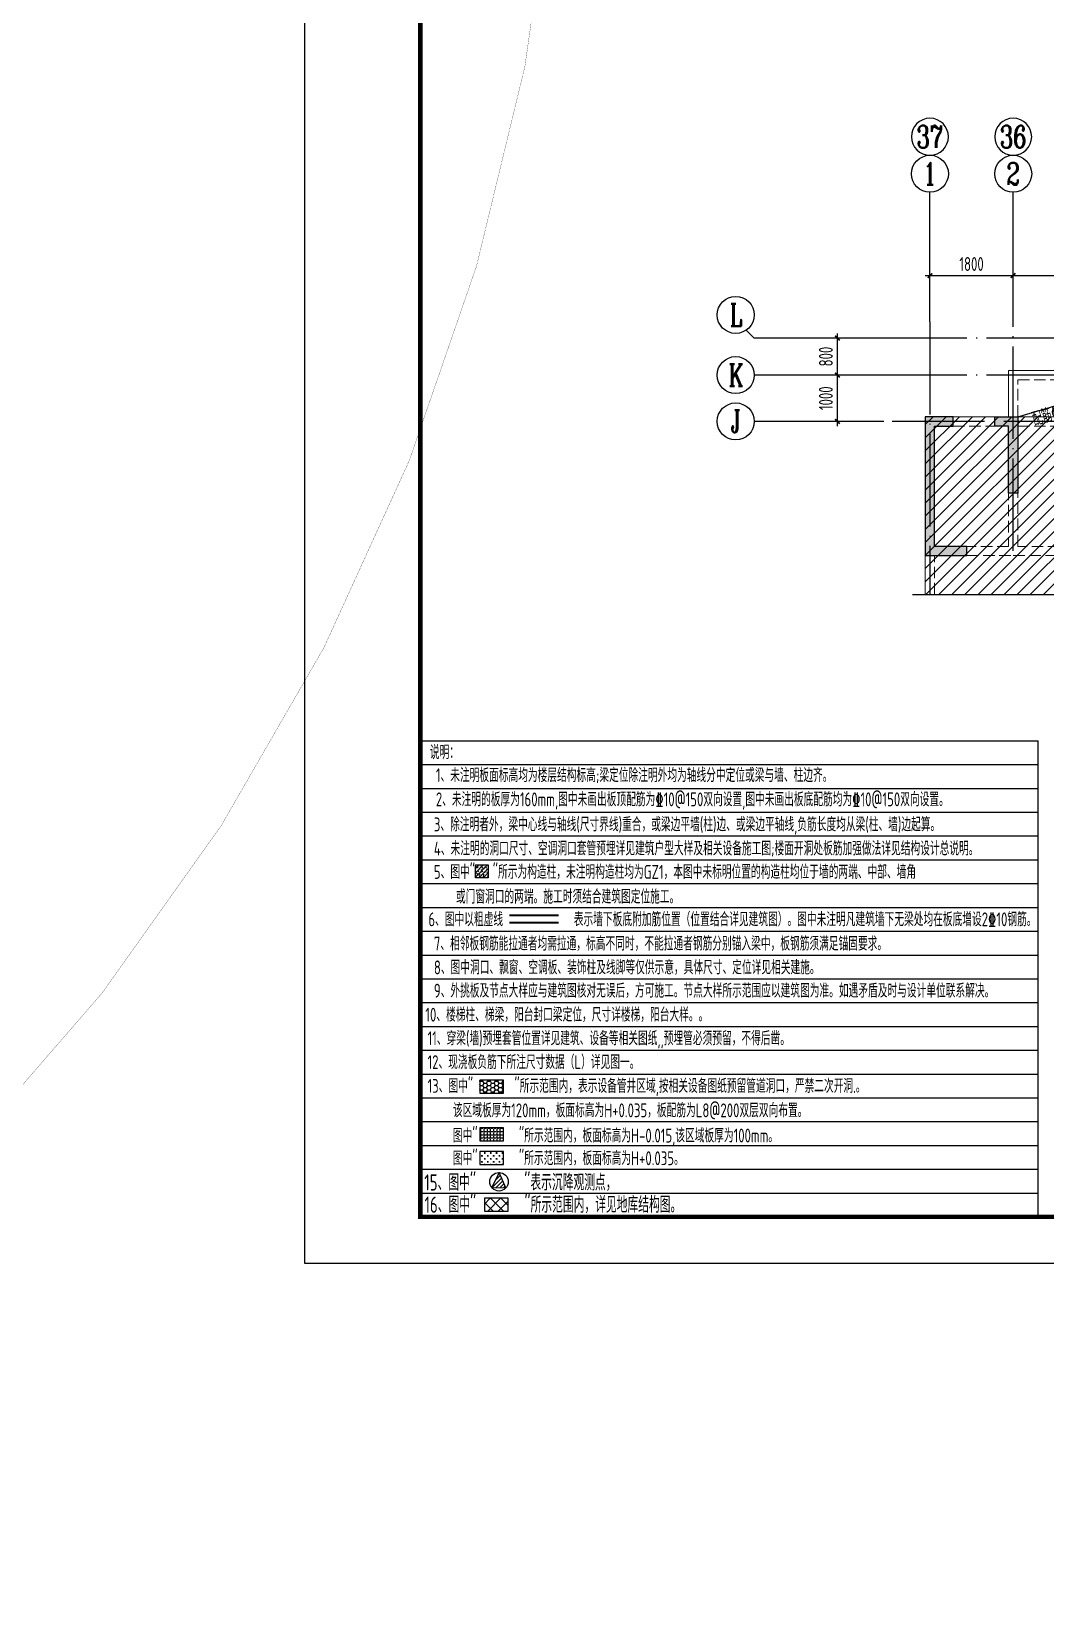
# Model space of a CAD drawing. Extents: x -1712635 to -854203, y -534641 to -21985.
# Drawn here: x -1269524 to -1247591, y -127621 to -93779 of the extents above; entities that cross this region are included whole.
import ezdxf
from ezdxf.enums import TextEntityAlignment as Align

# ---------------------------------------------------------------- set-up
doc = ezdxf.new("R2010")
doc.units = 0
doc.header["$LTSCALE"] = 1000
doc.linetypes.add('DASH', pattern=[0.35, 0.25, -0.1])
doc.linetypes.add('DOTE', pattern=[2.42, 2, -0.2, 0.02, -0.2])
doc.layers.get('0').update_dxf_attribs({"linetype": 'CONTINUOUS'})
doc.layers.get('Defpoints').update_dxf_attribs({"linetype": 'CONTINUOUS'})
for name, color, linetype in [('-TK', 7, 'CONTINUOUS'), ('A-AXIS', 1, 'CONTINUOUS'), ('A-DOTE', 10, 'DOTE'), ('AXIS_NUM', 7, 'CONTINUOUS'), ('HATCH', 8, 'CONTINUOUS'), ('S-B板填充', 251, 'CONTINUOUS'), ('S-L主梁线', 4, 'DASH'), ('S-L梁编号', 6, 'CONTINUOUS'), ('S-Q墙填充', 252, 'CONTINUOUS'), ('S-Q墙实线', 6, 'CONTINUOUS'), ('S-X详图填充', 252, 'CONTINUOUS'), ('S-X详图标注', 3, 'CONTINUOUS'), ('S-Y一般标注', 3, 'CONTINUOUS'), ('S-引出线', 40, 'CONTINUOUS'), ('S-文字', 7, 'CONTINUOUS'), ('S-板正筋', 2, 'CONTINUOUS'), ('S-构造柱', 212, 'CONTINUOUS'), ('S-楼板文字', 7, 'CONTINUOUS'), ('S-表格线', 54, 'CONTINUOUS'), ('S-降板填充', 75, 'CONTINUOUS'), ('THIN', 7, 'CONTINUOUS')]:
    doc.layers.add(name, color=color, linetype=linetype)
doc.styles.add('TSSD_Axis', font='complex.shx', dxfattribs={"width": 0.7, "bigfont": 'hztxt.shx'})
doc.styles.add('TSSD_DIMENSION', font='Tssdeng.shx', dxfattribs={"width": 0.7, "bigfont": 'tssdchn.shx'})
doc.styles.add('TSSD_REIN', font='tssdeng.shx', dxfattribs={"width": 0.7, "height": 300, "bigfont": 'tssdchn.shx'})
doc.dimstyles.new('TSSD_100_100', dxfattribs={"dimtxt": 300, "dimasz": 100, "dimexe": 100, "dimexo": 250, "dimgap": 100, "dimtad": 1, "dimdec": 0, "dimzin": 0, "dimdsep": 46, "dimtxsty": 'TSSD_DIMENSION', "dimblk": 'ARCHTICK', "dimcen": 0, "dimdle": 100, "dimclrt": 7, "dimadec": 0, "dimazin": 0, "dimtfac": 1, "dimtdec": 0, "dimtix": 1, "dimtmove": 2, "dimatfit": 3, "dimldrblk": 'ARCHTICK', "dimfxl": 0, "dimtolj": 1, "dimtzin": 0, "dimarcsym": 0})

# ---------------------------------------------------------------- blocks, each defined once
blk = doc.blocks.new('ts_axno')
at = {"color": 0, "linetype": 'ByBlock', "lineweight": -2}
blk.add_circle((0, 0), 0.5, dxfattribs=at)
at = {"color": 0, "linetype": 'ByBlock', "lineweight": -2, "style": 'TSSD_Axis', "width": 0.7}
blk.add_attdef('A', text='', height=0.6, dxfattribs=at).set_placement((0, 0), align=Align.MIDDLE_CENTER)
blk = doc.blocks.new('_ArchTick')
at = {"color": 0, "const_width": 0.35}
blk.add_lwpolyline([(-0.5, -0.5), (0.5, 0.5)], dxfattribs=at)
blk = doc.blocks.new('*D526')
at = {"layer": 'Defpoints', "color": 0}
for p in [(6400, 8574), (4600, 7574), (6400, 7574)]:
    blk.add_point(p, dxfattribs=at)
at = {"layer": 'S-Y一般标注', "color": 0, "lineweight": -2}
for p, q in [((4500, 8574), (6500, 8574)), ((4600, 7824), (4600, 8674)), ((6400, 7824), (6400, 8674))]:
    blk.add_line(p, q, dxfattribs=at)
at = {"layer": 'S-Y一般标注', "color": 0, "lineweight": -2, "xscale": 100, "yscale": 100, "zscale": 100, "rotation": 180}
blk.add_blockref('_ArchTick', (4600, 8574), dxfattribs=at)
at = {"layer": 'S-Y一般标注', "color": 0, "lineweight": -2, "xscale": 100, "yscale": 100, "zscale": 100}
blk.add_blockref('_ArchTick', (6400, 8574), dxfattribs=at)
at = {"layer": 'S-Y一般标注', "color": 7, "insert": (5500, 8824), "char_height": 300, "attachment_point": 5, "style": 'TSSD_DIMENSION'}
blk.add_mtext('\\A1;1800', dxfattribs=at)
blk = doc.blocks.new('*D527')
at = {"layer": 'Defpoints', "color": 0}
for p in [(9300, 8574), (6400, 7574), (9300, 7574)]:
    blk.add_point(p, dxfattribs=at)
at = {"layer": 'S-Y一般标注', "color": 0, "lineweight": -2}
for p, q in [((6300, 8574), (9400, 8574)), ((6400, 7824), (6400, 8674)), ((9300, 7824), (9300, 8674))]:
    blk.add_line(p, q, dxfattribs=at)
at = {"layer": 'S-Y一般标注', "color": 0, "lineweight": -2, "xscale": 100, "yscale": 100, "zscale": 100, "rotation": 180}
blk.add_blockref('_ArchTick', (6400, 8574), dxfattribs=at)
at = {"layer": 'S-Y一般标注', "color": 0, "lineweight": -2, "xscale": 100, "yscale": 100, "zscale": 100}
blk.add_blockref('_ArchTick', (9300, 8574), dxfattribs=at)
at = {"layer": 'S-Y一般标注', "color": 7, "insert": (7850, 8824), "char_height": 300, "attachment_point": 5, "style": 'TSSD_DIMENSION'}
blk.add_mtext('\\A1;2900', dxfattribs=at)
blk = doc.blocks.new('*D537')
at = {"layer": 'Defpoints', "color": 0}
for p in [(2600, 6424), (3600, 6424), (3600, 5424)]:
    blk.add_point(p, dxfattribs=at)
at = {"layer": 'S-Y一般标注', "color": 0, "lineweight": -2}
for p, q in [((2600, 5324), (2600, 6524)), ((3350, 6424), (2500, 6424)), ((3350, 5424), (2500, 5424))]:
    blk.add_line(p, q, dxfattribs=at)
at = {"layer": 'S-Y一般标注', "color": 0, "lineweight": -2, "xscale": 100, "yscale": 100, "zscale": 100}
for p, rotation in [((2600, 6424), 90), ((2600, 5424), 270)]:
    blk.add_blockref('_ArchTick', p, dxfattribs=dict(at, rotation=rotation))
at = {"layer": 'S-Y一般标注', "color": 7, "insert": (2350, 5924), "char_height": 300, "attachment_point": 5, "rotation": 90, "style": 'TSSD_DIMENSION'}
blk.add_mtext('\\A1;1000', dxfattribs=at)
blk = doc.blocks.new('*D538')
at = {"layer": 'Defpoints', "color": 0}
for p in [(2600, 7224), (3600, 7224), (3600, 6424)]:
    blk.add_point(p, dxfattribs=at)
at = {"layer": 'S-Y一般标注', "color": 0, "lineweight": -2}
for p, q in [((3350, 7224), (2500, 7224)), ((2600, 6324), (2600, 7324)), ((3350, 6424), (2500, 6424))]:
    blk.add_line(p, q, dxfattribs=at)
at = {"layer": 'S-Y一般标注', "color": 0, "lineweight": -2, "xscale": 100, "yscale": 100, "zscale": 100}
for p, rotation in [((2600, 7224), 90), ((2600, 6424), 270)]:
    blk.add_blockref('_ArchTick', p, dxfattribs=dict(at, rotation=rotation))
at = {"layer": 'S-Y一般标注', "color": 7, "insert": (2350, 6824), "char_height": 300, "attachment_point": 5, "rotation": 90, "style": 'TSSD_DIMENSION'}
blk.add_mtext('\\A1;800', dxfattribs=at)
blk = doc.blocks.new('A1')
blk.add_lwpolyline([(0, 59400), (0, 0), (84100, 0), (84100, 59400)], close=True)
at = {"const_width": 100}
blk.add_lwpolyline([(2500, 58400), (2500, 1000), (83100, 1000), (83100, 58400)], close=True, dxfattribs=at)
blk = doc.blocks.new('20210825.10322279')
at = {"layer": 'HATCH'}
h = blk.add_hatch(dxfattribs=at)
h.set_pattern_fill('METAL', color=252, scale=50, style=0)
h.set_pattern_definition([(45, (215650.65, -332357.04), (-141.42136, 141.42136), [])])
h.paths.add_polyline_path([(4500, 5523.7), (4500, 1684.2), (29980, 1684.2), (29980, 5523.7), (23000, 5523.7), (23000, 4924), (21500, 4924), (21500, 7323.7), (18600, 7323.7), (18600, 7573.7), (15600, 7573.7), (15600, 7323.7), (12700, 7323.7), (12700, 4924), (11200, 4924), (11200, 5523.7)])
at = {"layer": 'S-Q墙填充'}
for points in [[(4700, 2723.7), (4700, 5323.7), (5100, 5323.7), (5100, 5523.7), (4500, 5523.7), (4500, 2523.7), (5400, 2523.7), (5400, 2723.7)], [(6500, 5523.7), (6500, 3873.7), (6300, 3873.7), (6300, 5323.7), (6000, 5323.7), (6000, 5523.7)]]:
    blk.add_hatch(color=256, dxfattribs=at).paths.add_polyline_path(points)
at = {"layer": 'A-AXIS'}
for p, q in [((4600, 7573.7), (4600, 10373.7)), ((6400, 7573.7), (6400, 10373.7)), ((800, 7223.7), (628.4, 7395.3)), ((3600, 7223.7), (800, 7223.7)), ((3600, 6423.7), (800, 6423.7)), ((3600, 5423.7), (800, 5423.7))]:
    blk.add_line(p, q, dxfattribs=at)
at = {"layer": 'A-DOTE'}
for p, q in [((4600, 7573.7), (4600, 1684.2)), ((6400, 2623.7), (6400, 7573.7)), ((29600, 7223.7), (3600, 7223.7)), ((29600, 6423.7), (3600, 6423.7)), ((29980, 5423.7), (3600, 5423.7))]:
    blk.add_line(p, q, dxfattribs=at)
at = {"layer": 'S-L主梁线', "linetype": 'ByBlock', "lineweight": 18}
for p, q in [((6300, 6523.7), (6300, 5523.7)), ((9300, 6523.7), (6300, 6523.7)), ((6000.1, 5523.7), (5100, 5523.7)), ((9200, 5523.7), (6500, 5523.7)), ((4500, 2523.7), (4500, 1684.2))]:
    blk.add_line(p, q, dxfattribs=at)
at = {"layer": 'S-L主梁线', "linetype": 'DASH', "lineweight": 18}
for p, q in [((6500, 6323.7), (9200, 6323.7)), ((6500, 5523.7), (6500, 6323.7)), ((5100, 5323.7), (6000.1, 5323.7)), ((6500, 5323.7), (9200, 5323.7)), ((6300, 4673.7), (6300, 2723.7)), ((6500, 2723.7), (6500, 4673.7)), ((6300, 2723.7), (5400, 2723.7)), ((8100, 2723.7), (6500, 2723.7)), ((4700, 1684.2), (4700, 2523.7)), ((5400, 2523.7), (6400, 2523.7)), ((6400, 2523.7), (8000, 2523.7))]:
    blk.add_line(p, q, dxfattribs=at)
at = {"layer": 'S-Q墙实线'}
for points in [[(4700, 2723.7), (4700, 5323.7), (5100, 5323.7), (5100, 5523.7), (4500, 5523.7), (4500, 2523.7), (5400, 2523.7), (5400, 2723.7)], [(6500, 5523.7), (6500, 3873.7), (6300, 3873.7), (6300, 5323.7), (6000, 5323.7), (6000, 5523.7)]]:
    blk.add_lwpolyline(points, close=True, dxfattribs=at)
at = {"layer": 'S-引出线'}
blk.add_line((6500, 5523.7), (9200, 6323.7), dxfattribs=at)
at = {"layer": 'THIN'}
blk.add_lwpolyline([(4220, 1684.2), (16970, 1684.2), (17040, 1904.2), (17160, 1464.2), (17230, 1684.2), (29980, 1684.2)], dxfattribs=at)
at = {"layer": 'A-AXIS'}
ref = blk.add_blockref('ts_axno', (4600, 11573.7), dxfattribs=dict(at, xscale=-800, yscale=800, zscale=800))
ref.add_attrib('23', '37', dxfattribs={"layer": 'AXIS_NUM', "height": 480, "style": 'TSSD_Axis', "width": 0.7}).set_placement((4600, 11573.7), align=Align.MIDDLE_CENTER)
ref = blk.add_blockref('ts_axno', (6400, 11573.7), dxfattribs=dict(at, xscale=-800, yscale=800, zscale=800))
ref.add_attrib('22', '36', dxfattribs={"layer": 'AXIS_NUM', "height": 480, "style": 'TSSD_Axis', "width": 0.7}).set_placement((6400, 11573.7), align=Align.MIDDLE_CENTER)
ref = blk.add_blockref('ts_axno', (4600, 10773.7), dxfattribs=dict(at, xscale=800, yscale=800, zscale=800))
ref.add_attrib('1', '1', dxfattribs={"layer": 'AXIS_NUM', "height": 480, "style": 'TSSD_Axis', "width": 0.7}).set_placement((4600, 10773.7), align=Align.MIDDLE_CENTER)
ref = blk.add_blockref('ts_axno', (6400, 10773.7), dxfattribs=dict(at, xscale=800, yscale=800, zscale=800))
ref.add_attrib('2', '2', dxfattribs={"layer": 'AXIS_NUM', "height": 480, "style": 'TSSD_Axis', "width": 0.7}).set_placement((6400, 10773.7), align=Align.MIDDLE_CENTER)
ref = blk.add_blockref('ts_axno', (400, 7723.7), dxfattribs=dict(at, xscale=800, yscale=800, zscale=800))
ref.add_attrib('G', 'L', dxfattribs={"layer": 'AXIS_NUM', "height": 480, "style": 'TSSD_Axis', "width": 0.7}).set_placement((400, 7723.7), align=Align.MIDDLE_CENTER)
ref = blk.add_blockref('ts_axno', (400, 6423.7), dxfattribs=dict(at, xscale=800, yscale=800, zscale=800))
ref.add_attrib('G', 'K', dxfattribs={"layer": 'AXIS_NUM', "height": 480, "style": 'TSSD_Axis', "width": 0.7}).set_placement((400, 6423.7), align=Align.MIDDLE_CENTER)
ref = blk.add_blockref('ts_axno', (400, 5423.7), dxfattribs=dict(at, xscale=800, yscale=800, zscale=800))
ref.add_attrib('G', 'J', dxfattribs={"layer": 'AXIS_NUM', "height": 480, "style": 'TSSD_Axis', "width": 0.7}).set_placement((400, 5423.7), align=Align.MIDDLE_CENTER)
at = {"layer": 'S-楼板文字', "style": 'TSSD_REIN', "width": 0.7}
blk.add_text('配筋%%1328@200双层双向', height=300, rotation=16.50441, dxfattribs=at).set_placement((6865.9, 5315.6))
at = {"layer": 'S-Y一般标注'}
for base, p1, p2, picture, middle in [((6400, 8573.7), (4600, 7573.7), (6400, 7573.7), '*D526', (5500, 8823.7)), ((9300, 8573.7), (6400, 7573.7), (9300, 7573.7), '*D527', (7850, 8823.7))]:
    dim = blk.add_linear_dim(base=base, p1=p1, p2=p2, dimstyle='TSSD_100_100', dxfattribs=at)
    dim.commit()
    dim.dimension.update_dxf_attribs({"geometry": picture, "text_midpoint": middle})
for base, p1, p2, picture, middle in [((2600, 7223.7), (3600, 6423.7), (3600, 7223.7), '*D538', (2350, 6823.7)), ((2600, 6423.7), (3600, 5423.7), (3600, 6423.7), '*D537', (2350, 5923.7))]:
    dim = blk.add_linear_dim(base=base, p1=p1, p2=p2, angle=90, dimstyle='TSSD_100_100', dxfattribs=at)
    dim.commit()
    dim.dimension.update_dxf_attribs({"geometry": picture, "text_midpoint": middle})

msp = doc.modelspace()

# ---------------------------------------------------------------- hatches: boundary and pattern name
at = {"layer": 'S-B板填充'}
h = msp.add_hatch(dxfattribs=at)
h.set_pattern_fill('ANGLE', color=252, scale=10, style=0)
h.set_pattern_definition([(0, (-1174516.26, -313338.805), (0, 69.85), [50.8, -19.05]), (90, (-1174516.26, -313338.805), (-69.85, 4e-15), [50.8, -19.05])])
h.paths.add_polyline_path([(-1259827.1, -117747.16), (-1259316, -117747.16), (-1259316, -117468.37), (-1259827.1, -117468.37)])
h = msp.add_hatch(dxfattribs=at)
h.set_pattern_fill('CROSS', color=252, scale=10, style=0)
h.set_pattern_definition([(0, (-1174516.257, -313338.805), (63.5, 63.5), [31.75, -95.25]), (90, (-1174500.38, -313354.68), (-63.5, 63.5), [31.75, -95.25])])
h.paths.add_polyline_path([(-1259827.1, -118261.44), (-1259316, -118261.44), (-1259316, -117982.66), (-1259827.1, -117982.66)])
h = msp.add_hatch(dxfattribs=at)
h.set_pattern_fill('HOLE_MATETIEL', color=252, scale=50, style=0)
h.set_pattern_definition([(45, (-183651.05, -135938.6), (-112.253202, 112.253202), []), (135, (-183651.05, -135938.6), (-112.253202, -112.253202), [])])
h.paths.add_polyline_path([(-1259725.27, -119271.5), (-1259214.16, -119271.5), (-1259214.16, -118992.72), (-1259725.27, -118992.72)])
at = {"layer": 'S-X详图标注'}
h = msp.add_hatch(dxfattribs=at)
h.set_pattern_fill('METAL', color=256, scale=15, style=0)
h.set_pattern_definition([(45, (-1203637.31, -224312.02), (-42.426407, 42.426407), [])])
h.paths.add_polyline_path([(-1259405.03, -118435.28), (-1259570.32, -118756.75), (-1259260.93, -118766.79)])
at = {"layer": 'S-构造柱'}
h = msp.add_hatch(dxfattribs=at)
h.set_pattern_fill('ARMORED', color=256, scale=12.857143, style=0)
h.set_pattern_definition([(50, (-3113191.17, -243413.25), (92.2191663, -8.0681316), [9.642857, -106.0714286]), (355, (-3113191.17, -243413.25), (-17.839457, 96.710417), [7.7142857, -84.857143]), (100.4514, (-3113183.49, -243413.92), (74.3797776, 88.642227), [8.1951673, -90.146843]), (46.1842, (-3113191.17, -243387.53), (137.216706, -21.281016), [14.464286, -159.107143]), (96.6356, (-3113179.74, -243389.3), (120.170919, 125.243726), [12.292751, -135.220243]), (351.1842, (-3113191.17, -243387.53), (120.170822, 125.24382), [11.571429, -127.285714]), (21, (-3113178.314, -243393.96), (76.7451924, -51.765286), [9.642857, -106.0714286]), (326, (-3113178.31, -243393.96), (31.2834, 93.233577), [7.7142857, -84.857143]), (71.4514, (-3113171.92, -243398.275), (108.0286237, 41.4682067), [8.1951673, -90.146843]), (37.5, (-3113191.17, -243413.247), (1.56340997, 42.80063835), [0, -83.8285714, 0, -86.1428571, 0, -85.1785714]), (7.5, (-3113191.17, -243413.247), (33.8232262, 50.7100772), [0, -49.1142857, 0, -81.9, 0, -32.4642857]), (327.5, (-3113219.843, -243413.247), (68.6343132, -2.8999121), [0, -32.1428571, 0, -100.2857143, 0, -133.0714286]), (317.5, (-3113232.7, -243413.247), (74.981079, 12.8706406), [0, -41.7857143, 0, -66.6, 0, -94.5]), (45, (-3113191.17, -243413.25), (-45.4568645, 45.4568645), [])])
h.paths.add_polyline_path([(-1259922.59, -111790.71), (-1259648.3, -111790.71), (-1259648.3, -112065), (-1259922.59, -112065)])
at = {"layer": 'S-降板填充', "linetype": 'ByBlock'}
h = msp.add_hatch(dxfattribs=at)
h.set_pattern_fill('HONEY', color=8, scale=17.142857, style=0)
h.set_pattern_definition([(0, (-4072412.193, -184428.85), (81.6428571, 47.1365143), [54.4285714, -108.8571429]), (120, (-4072412.193, -184428.85), (-81.6428474, 47.1365312), [54.4285714, -108.8571429]), (60, (-4072412.193, -184428.85), (9.75e-06, 94.2730455), [-108.8571429, 54.4285714])])
h.paths.add_polyline_path([(-1259827.1, -116718.58), (-1259316, -116718.58), (-1259316, -116439.8), (-1259827.1, -116439.8)])

# ---------------------------------------------------------------- linework, layer by layer
at = {"layer": 'S-X详图填充', "color": 2, "const_width": 5}
msp.add_lwpolyline([(-1685356.54, -45313.6, -0.57735027), (-1604552.52, -45313.6, -0.57735027), (-1523748.51, -45313.6, -0.57735027), (-1442944.49, -45313.6, -0.57735027), (-1362140.48, -45313.6, -0.57735027), (-1281336.46, -45313.6, -0.57735027), (-1281336.46, -126117.61, -0.57735027), (-1281336.46, -206921.63, -0.57735027), (-1281336.46, -287725.64, -0.57735027), (-1281336.46, -368529.66, -0.57735027), (-1281336.46, -449333.67, -0.57735027), (-1362140.48, -449333.67, -0.57735027), (-1442944.49, -449333.67, -0.57735027), (-1523748.51, -449333.67, -0.57735027), (-1604552.52, -449333.67, -0.57735027), (-1685356.54, -449333.67, -0.57735027), (-1685356.54, -368529.66, -0.57735027), (-1685356.54, -287725.64, -0.57735027), (-1685356.54, -206921.63, -0.57735027), (-1685356.54, -126117.61, -0.57735027), (-1685356.54, -45313.6, -0.57735027), (-1685356.54, -45313.6, -0.57735027)], format="xyb", dxfattribs=at)
at = {"layer": 'S-X详图标注'}
msp.add_lwpolyline([(-1259405.03, -118435.28), (-1259570.32, -118756.75), (-1259260.93, -118766.79), (-1259405.03, -118435.28)], dxfattribs=at)
msp.add_circle((-1259411.51, -118635.17), 200, dxfattribs=at)
at = {"layer": 'S-板正筋', "linetype": 'DASH', "const_width": 42.86}
for points in [[(-1259190.07, -112878.98), (-1259190.07, -112878.98), (-1258119.56, -112878.97), (-1258119.56, -112878.97)], [(-1259190.07, -113037.04), (-1259190.07, -113037.04), (-1258119.56, -113037.03), (-1258119.56, -113037.03)]]:
    msp.add_lwpolyline(points, dxfattribs=at)
at = {"layer": 'S-构造柱'}
msp.add_lwpolyline([(-1259922.59, -111790.71), (-1259648.3, -111790.71), (-1259648.3, -112065), (-1259922.59, -112065), (-1259922.59, -111790.71)], dxfattribs=at)
at = {"layer": 'S-表格线'}
for p, q in [((-1261115.11, -119392.79), (-1261115.11, -109107.08)), ((-1261115.11, -109107.08), (-1247750.7, -109107.08)), ((-1247750.7, -119392.79), (-1247750.7, -109107.08)), ((-1261115.11, -117849.93), (-1261115.11, -109581.85)), ((-1261115.11, -109621.36), (-1247750.7, -109621.36)), ((-1261115.11, -110135.65), (-1247750.7, -110135.65)), ((-1261115.11, -110649.93), (-1247750.7, -110649.93)), ((-1261115.11, -111164.22), (-1247750.7, -111164.22)), ((-1261115.11, -111678.5), (-1247750.7, -111678.5)), ((-1261115.11, -112192.79), (-1247750.7, -112192.79)), ((-1261115.11, -112707.08), (-1247750.7, -112707.08)), ((-1261115.11, -113221.36), (-1247750.7, -113221.36)), ((-1261115.11, -113735.65), (-1247750.7, -113735.65)), ((-1261115.11, -114249.93), (-1247750.7, -114249.93)), ((-1261115.11, -114764.22), (-1247750.7, -114764.22)), ((-1261115.11, -115278.5), (-1247750.7, -115278.5)), ((-1261115.11, -115792.79), (-1247750.7, -115792.79)), ((-1261115.11, -116307.08), (-1247750.7, -116307.08)), ((-1261115.11, -116821.36), (-1247750.7, -116821.36)), ((-1261115.11, -117335.65), (-1247750.7, -117335.65)), ((-1261115.11, -117849.93), (-1247750.7, -117849.93)), ((-1261115.11, -118364.22), (-1247750.7, -118364.22)), ((-1261115.11, -118878.5), (-1247750.7, -118878.5)), ((-1261115.11, -119392.79), (-1247750.7, -119392.79))]:
    msp.add_line(p, q, dxfattribs=at)
at = {"layer": 'S-降板填充'}
for points in [[(-1259827.1, -116718.58), (-1259316, -116718.58), (-1259316, -116439.8), (-1259827.1, -116439.8)], [(-1259827.1, -117747.16), (-1259316, -117747.16), (-1259316, -117468.37), (-1259827.1, -117468.37)], [(-1259827.1, -118261.44), (-1259316, -118261.44), (-1259316, -117982.66), (-1259827.1, -117982.66)], [(-1259725.27, -119271.5), (-1259214.16, -119271.5), (-1259214.16, -118992.72), (-1259725.27, -118992.72)]]:
    msp.add_lwpolyline(points, close=True, dxfattribs=at)

# ---------------------------------------------------------------- block references
at = {"layer": '-TK'}
msp.add_blockref('A1', (-1263615.11, -120392.79), dxfattribs=at)
at = {"layer": 'S-L梁编号'}
msp.add_blockref('20210825.10322279', (-1254694.14, -107630.12), dxfattribs=at)

# ---------------------------------------------------------------- texts
at = {"layer": 'S-文字', "style": 'TSSD_REIN', "width": 0.7}
for s, p in [('说明：', (-1260907.26, -109504.85)), ('1、未注明板面标高均为楼层结构标高;梁定位除注明外均为轴线分中定位或梁与墙、柱边齐。', (-1260776.87, -110001.11)), ('2、未注明的板厚为160mm,图中未画出板顶配筋为%%13210@150双向设置,图中未画出板底配筋均为%%13210@150双向设置。', (-1260776.87, -110522.91)), ('3、除注明者外，梁中心线与轴线(尺寸界线)重合，或梁边平墙(柱)边、或梁边平轴线,负筋长度均从梁(柱、墙)边起算。', (-1260820.06, -111064.04)), ('4、未注明的洞口尺寸、空调洞口套管预埋详见建筑户型大样及相关设备施工图;楼面开洞处板筋加强做法详见结构设计总说明。', (-1260820.06, -111584.04)), ('5、图中"   "所示为构造柱，未注明构造柱均为GZ1，本图中未标明位置的构造柱均位于墙的两端、中部、墙角', (-1260820.06, -112090.3)), ('或门窗洞口的两端。施工时须结合建筑图定位施工。', (-1260343.61, -112625.28)), ('6、图中以粗虚线            表示墙下板底附加筋位置（位置结合详见建筑图）。图中未注明凡建筑墙下无梁处均在板底增设2%%13210钢筋。', (-1260939.09, -113114.89)), ('7、相邻板钢筋能拉通者均需拉通，标高不同时，不能拉通者钢筋分别锚入梁中，板钢筋须满足锚固要求。', (-1260820.06, -113639.9)), ('8、图中洞口、飘窗、空调板、装饰柱及线脚等仅供示意，具体尺寸、定位详见相关建施。', (-1260820.06, -114154.18)), ('9、外挑板及节点大样应与建筑图核对无误后，方可施工。节点大样所示范围应以建筑图为准。如遇矛盾及时与设计单位联系解决。', (-1260820.06, -114656.64)), ('10、楼梯柱、梯梁，阳台封口梁定位，尺寸详楼梯，阳台大样。。', (-1261004.29, -115175.48)), ('11、穿梁(墙)预埋套管位置详见建筑、设备等相关图纸,,预埋管必须预留，不得后凿。', (-1260956.8, -115685.79)), ('12、现浇板负筋下所注尺寸数据（L）详见图一。', (-1260956.8, -116200.08)), ('13、图中"       "所示范围内，表示设备管井区域,按相关设备图纸预留管道洞口，严禁二次开洞.。', (-1260956.8, -116714.36)), ('该区域板厚为120mm，板面标高为H+0.035，板配筋为L8@200双层双向布置。', (-1260408.69, -117242.12)), ('图中"       "所示范围内，板面标高为H-0.015,该区域板厚为100mm。', (-1260408.69, -117786.88)), ('图中"       "所示范围内，板面标高为H+0.035。', (-1260408.69, -118276.62))]:
    msp.add_text(s, height=300, dxfattribs=at).set_placement(p)
at = {"layer": 'S-文字', "color": 1, "style": 'TSSD_REIN', "width": 0.7}
for s, p in [('15、图中"       "表示沉降观测点，', (-1261026.77, -118823.88)), ('16、图中"       "所示范围内，详见地库结构图。', (-1261022.18, -119305.19))]:
    msp.add_text(s, height=350, dxfattribs=at).set_placement(p)

doc.saveas('drawing.dxf')
